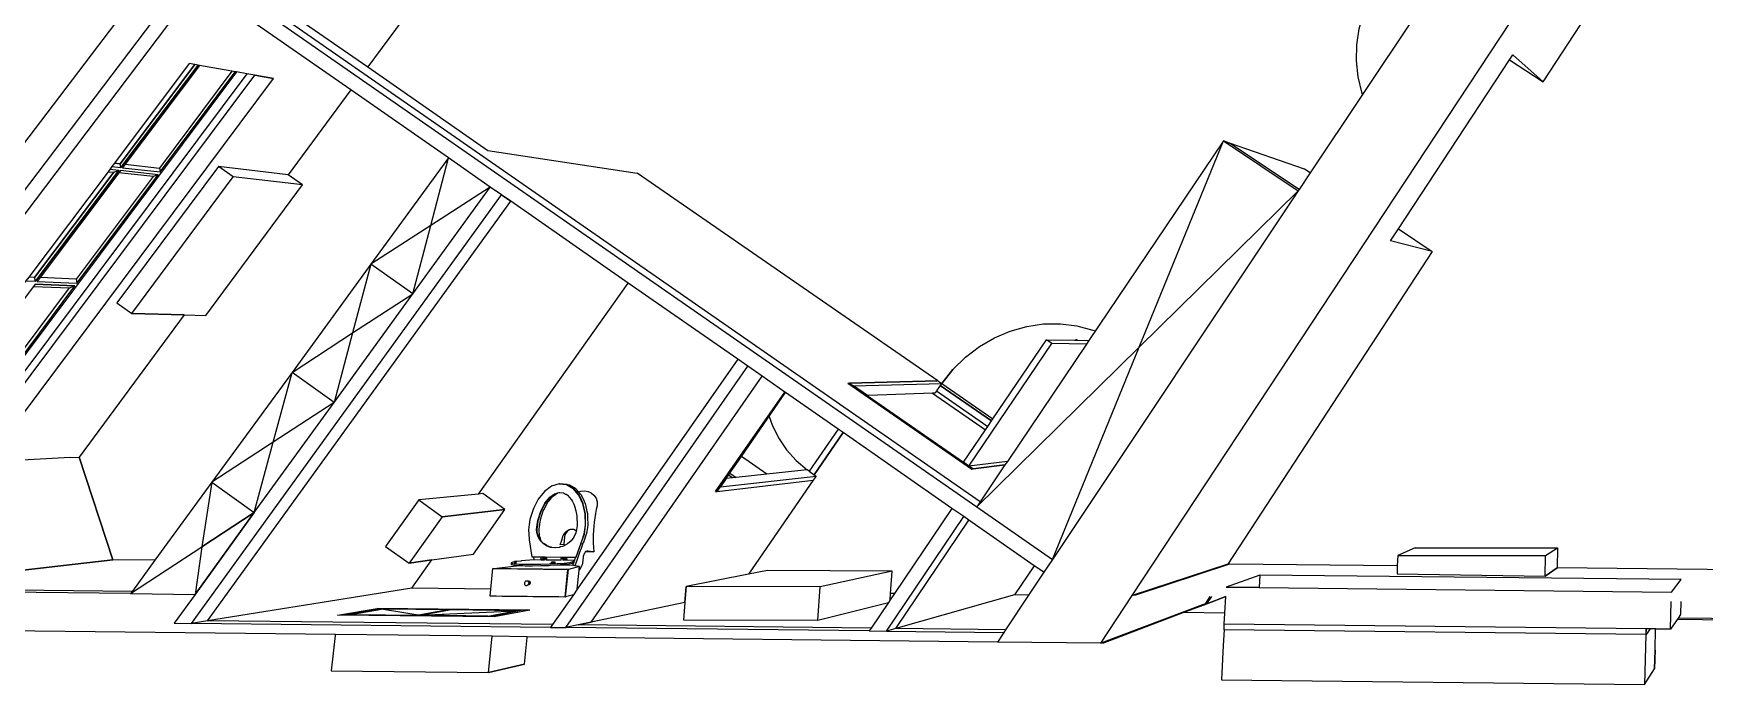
# Model space of a CAD drawing. Header units: metres. Extents: x -13.8 to 28.2, y -1.5 to 21.8.
# Drawn here: x -6.36 to 6.82, y -1.2 to 3.94 of the extents above; entities that cross this region are included whole.
import ezdxf

# ---------------------------------------------------------------- set-up
doc = ezdxf.new("R2010")
doc.units = ezdxf.units.M
for name, color, linetype in [('01_DALLE_INT-F', 7, 'CONTINUOUS'), ('02_MURS_MAISON-F', 7, 'CONTINUOUS'), ('04_MENUISERIE-F', 7, 'CONTINUOUS'), ('06_CLOISON-F', 7, 'CONTINUOUS'), ('07_DOUBLAGE-F', 7, 'CONTINUOUS'), ('08_MEUBLES___SANITAIRE-F', 7, 'CONTINUOUS'), ('LAYER0-F', 7, 'CONTINUOUS'), ('Z_02_R_0-F', 7, 'CONTINUOUS'), ('Z_03_R-1-F', 7, 'CONTINUOUS')]:
    doc.layers.add(name, color=color, linetype=linetype)

msp = doc.modelspace()

# ---------------------------------------------------------------- linework, layer by layer
at = {"layer": '01_DALLE_INT-F', "color": 7}
for points in [[(0.728, 1.101), (1.146, 0.812)], [(0.801, 1.177), (1.204, 0.899)]]:
    msp.add_lwpolyline(points, dxfattribs=at)
at = {"layer": '02_MURS_MAISON-F', "color": 7}
for points in [[(2.304, -0.496), (11.27, 13.104), (11.4, 13.301), (13.315, 16.205)], [(4.748, 4.4), (4.744, 4.394), (4.742, 4.392), (4.737, 4.384), (4.73, 4.373), (4.729, 4.371), (4.702, 4.331), (4.695, 4.321), (4.695, 4.32), (4.581, 4.149), (4.551, 4.105), (4.532, 4.076), (3.708, 2.84), (3.62, 2.708), (3.613, 2.697)], [(4.342, 2.303), (4.404, 2.398), (5.281, 3.731), (5.307, 3.77)], [(5.307, 3.77), (5.546, 3.557)], [(4.671, 2.219), (4.342, 2.303)], [(1.606, -0.313), (1.487, -0.493), (1.305, -0.766), (1.291, -0.787)], [(2.073, -0.872), (2.707, -0.631), (2.893, -0.561), (3.042, -0.504)], [(2.893, -0.561), (2.931, -0.503)], [(3.042, -0.504), (2.893, -0.561)], [(3.035, -0.635), (2.707, -0.631)], [(2.878, -0.561), (2.893, -0.561)], [(8.14, -0.692), (7.403, -0.684), (6.61, -0.675)], [(-3.982, -0.805), (-3.983, -0.811), (-4.015, -1.091)], [(-2.774, -1.105), (-2.744, -0.818)], [(-2.49, -1.039), (-2.469, -0.828), (-2.468, -0.821)], [(2.056, -0.872), (1.24, -0.863)], [(-4.015, -1.091), (-2.774, -1.105), (-2.49, -1.039)], [(-2.49, -1.039), (-2.774, -1.105)]]:
    msp.add_lwpolyline(points, dxfattribs=at)
at = {"layer": '04_MENUISERIE-F', "color": 7}
for points in [[(4.121, 3.459), (4.114, 3.476), (4.085, 3.598), (4.072, 3.724), (4.075, 3.85), (4.094, 3.976), (4.129, 4.098), (4.179, 4.215), (4.218, 4.283)], [(-5.679, 2.912), (-5.091, 3.694)], [(-5.091, 3.694), (-5.679, 2.912)], [(-5.673, 2.881), (-5.065, 3.69)], [(-5.065, 3.69), (-5.673, 2.881)], [(-5.053, 3.688), (-5.639, 2.908), (-5.66, 2.879)], [(-4.798, 3.642), (-5.37, 2.877)], [(-5.365, 2.847), (-4.773, 3.638)], [(-5.679, 2.912), (-5.724, 2.917)], [(-5.724, 2.917), (-5.679, 2.912)], [(-5.673, 2.881), (-5.679, 2.912)], [(-5.639, 2.908), (-5.37, 2.877)], [(-6.354, 2.014), (-5.73, 2.844)], [(-5.73, 2.844), (-6.354, 2.014)], [(-6.347, 1.984), (-5.69, 2.858)], [(-5.69, 2.858), (-6.347, 1.984)], [(-5.677, 2.857), (-5.69, 2.84), (-6.311, 2.013), (-6.334, 1.983)], [(-5.42, 2.811), (-6.027, 2)], [(-6.021, 1.97), (-5.381, 2.825)], [(-5.775, 2.849), (-5.73, 2.844), (-5.69, 2.858)], [(-5.69, 2.858), (-5.762, 2.866)], [(-5.745, 2.889), (-5.673, 2.881)], [(-5.69, 2.84), (-5.677, 2.857)], [(-5.381, 2.825), (-5.42, 2.811), (-5.69, 2.84)], [(-5.381, 2.825), (-5.677, 2.857)], [(-5.66, 2.879), (-5.365, 2.847)], [(-5.37, 2.877), (-5.365, 2.847)], [(-6.424, 1.987), (-6.347, 1.984)], [(-6.347, 1.984), (-6.354, 2.014)], [(-6.334, 1.983), (-6.021, 1.97)], [(-6.027, 2), (-6.021, 1.97)], [(-6.351, 1.96), (-6.363, 1.944), (-6.999, 1.097), (-7.023, 1.066)], [(-6.699, 1.103), (-6.078, 1.933), (-6.038, 1.947)], [(-6.692, 1.073), (-6.038, 1.947)], [(-6.363, 1.944), (-6.078, 1.933), (-6.038, 1.947)], [(-6.038, 1.947), (-6.351, 1.96)], [(-6.351, 1.96), (-6.038, 1.947)], [(0.801, 1.177), (0.889, 1.287), (0.988, 1.384), (1.098, 1.468), (1.217, 1.537), (1.342, 1.591), (1.472, 1.628), (1.604, 1.647), (1.737, 1.649), (1.868, 1.633), (1.994, 1.599), (2.013, 1.592)], [(0.972, 0.556), (1.146, 0.812), (1.164, 0.839), (1.193, 0.882), (1.193, 0.882), (1.204, 0.899), (1.627, 1.523)], [(1.016, 0.526), (1.671, 1.494)], [(1.627, 1.523), (1.85, 1.518), (1.868, 1.518), (1.873, 1.518), (1.962, 1.516)], [(1.944, 1.488), (1.671, 1.494), (1.627, 1.523)], [(1.85, 1.518), (1.86, 1.523), (1.866, 1.523), (1.873, 1.518)], [(1.86, 1.523), (1.868, 1.518)], [(1.866, 1.523), (1.86, 1.523)], [(0.061, 1.18), (0.072, 1.181), (0.771, 1.198)], [(0.771, 1.198), (0.072, 1.181)], [(0.889, 1.287), (0.801, 1.177)], [(-0.969, 0.326), (-0.945, 0.361), (-0.899, 0.428), (-0.88, 0.454), (-0.869, 0.47), (-0.778, 0.602), (-0.43, 1.105)], [(0.072, 1.181), (0.105, 1.158), (0.215, 1.082), (0.22, 1.077), (0.221, 1.077), (0.972, 0.556)], [(0.105, 1.158), (0.801, 1.177)], [(0.75, 1.102), (0.728, 1.101), (0.224, 1.082), (0.223, 1.082), (0.215, 1.082), (0.105, 1.158)], [(0.22, 1.077), (0.223, 1.082)], [(0.76, 1.118), (0.761, 1.118), (1.164, 0.839)], [(1.193, 0.882), (0.79, 1.161)], [(-0.559, 0.918), (-0.537, 0.852), (-0.486, 0.748), (-0.422, 0.654), (-0.346, 0.569), (-0.259, 0.496)], [(-0.017, 0.818), (-0.245, 0.486), (-0.245, 0.485)], [(-0.206, 0.457), (0.023, 0.79)], [(1.039, 0.501), (1.049, 0.503), (1.3, 0.534)], [(1.3, 0.534), (1.049, 0.503)], [(-0.983, 0.324), (-0.969, 0.326), (-0.212, 0.415)], [(-0.945, 0.361), (-0.19, 0.447)], [(-0.899, 0.428), (-0.945, 0.361)], [(-0.259, 0.496), (-0.579, 0.462), (-0.82, 0.436), (-0.85, 0.433), (-0.899, 0.428)], [(1.049, 0.503), (1.016, 0.526)], [(-3.905, -0.648), (-3.627, -0.601)], [(-2.503, -0.613), (-2.753, -0.661), (-3.905, -0.648)], [(-2.559, -0.616), (-3.067, -0.61), (-3.081, -0.61), (-3.095, -0.61), (-3.603, -0.604), (-3.845, -0.646)], [(-3.845, -0.646), (-3.326, -0.652), (-3.298, -0.652)], [(-3.627, -0.601), (-2.503, -0.613)], [(-2.503, -0.613), (-3.627, -0.601)], [(-3.603, -0.604), (-3.312, -0.652), (-2.559, -0.616)], [(-3.095, -0.61), (-3.326, -0.652)], [(-3.067, -0.61), (-3.298, -0.652)], [(-3.067, -0.61), (-3.298, -0.652)], [(-3.298, -0.652), (-2.779, -0.658), (-2.559, -0.616)], [(-2.779, -0.658), (-3.298, -0.652)], [(3.028, -0.766), (3.029, -0.737), (3.03, -0.722)], [(6.357, -0.803), (6.356, -0.803), (3.028, -0.766)], [(6.357, -0.803), (6.358, -0.759)], [(6.358, -0.759), (6.357, -0.759)], [(6.357, -0.759), (6.358, -0.759)], [(6.389, -0.76), (6.357, -0.803)], [(6.356, -0.803), (6.357, -0.803)]]:
    msp.add_lwpolyline(points, dxfattribs=at)
at = {"layer": '06_CLOISON-F', "color": 7}
for points in [[(-5.084, 4.489), (1.077, 0.203), (1.674, -0.212)], [(1.606, -0.313), (1.531, -0.261), (1.015, 0.099), (0.975, 0.127), (0.882, 0.191), (0.023, 0.79), (0.023, 0.79), (-0.017, 0.818), (-0.43, 1.105), (-0.437, 1.11), (-0.615, 1.234), (-0.728, 1.313), (-0.807, 1.368), (-1.671, 1.97), (-2.599, 2.616), (-2.672, 2.667), (-2.76, 2.728), (-3.09, 2.958), (-3.86, 3.495), (-5.061, 4.331), (-5.154, 4.396)], [(1.104, 0.243), (-4.963, 4.46)], [(-4.8, 4.422), (-3.727, 3.676), (-2.779, 3.017), (-1.602, 2.837)], [(3.024, 3.092), (1.962, 1.516), (1.944, 1.488), (1.319, 0.562), (1.3, 0.534), (1.104, 0.243), (1.077, 0.203)], [(1.674, -0.212), (2.359, 1.464), (3.024, 3.092)], [(3.024, 3.092), (3.613, 2.697)], [(3.663, 2.87), (3.071, 3.075), (3.024, 3.092)], [(3.024, 3.092), (3.071, 3.075)], [(3.62, 2.708), (3.071, 3.075)], [(-3.09, 2.958), (-3.703, 2.118), (-4.324, 1.265), (-4.956, 0.399), (-5.405, -0.217), (-5.583, -0.462), (-5.597, -0.481)], [(-3.371, 1.885), (-3.23, 2.424), (-3.09, 2.958)], [(-5.118, -0.716), (-2.672, 2.667)], [(-5.089, -0.487), (-4.622, 0.158), (-3.992, 1.028), (-3.371, 1.885), (-2.76, 2.728)], [(-2.76, 2.728), (-3.23, 2.424), (-3.703, 2.118), (-3.846, 1.576), (-3.992, 1.028), (-4.472, 0.714), (-4.956, 0.399)], [(-2.672, 2.667), (-2.599, 2.616)], [(0.771, 1.198), (-1.312, 2.637)], [(1.077, 0.203), (2.359, 1.464), (3.613, 2.697)], [(3.613, 2.697), (1.674, -0.212), (1.606, -0.313)], [(-4.991, -0.696), (-2.599, 2.616)], [(-3.371, 1.885), (-3.703, 2.118)], [(-5.597, -0.481), (-5.035, -0.112), (-4.622, 0.158), (-4.472, 0.714), (-4.324, 1.265), (-3.846, 1.576), (-3.371, 1.885)], [(-2.852, 0.304), (-1.671, 1.97)], [(-0.807, 1.368), (-2.074, -0.447), (-2.104, -0.49), (-2.269, -0.726), (-2.284, -0.748)], [(-3.992, 1.028), (-4.324, 1.265)], [(-2.165, -0.749), (-0.728, 1.313)], [(-1.965, -0.707), (-0.615, 1.234)], [(-0.983, 0.324), (-0.437, 1.11)], [(0.061, 1.18), (1.039, 0.501)], [(-4.956, 0.399), (-5.035, -0.112), (-5.089, -0.487)], [(-4.956, 0.399), (-4.622, 0.158)], [(-4.622, 0.158), (-5.089, -0.487)], [(-4.622, 0.158), (-5.035, -0.112)], [(0.882, 0.191), (0.428, -0.481), (0.395, -0.53), (0.381, -0.55), (0.244, -0.754), (0.229, -0.776)], [(0.365, -0.777), (0.975, 0.127)], [(0.439, -0.756), (1.015, 0.099)], [(-3.379, -0.439), (-3.221, -0.215)], [(-5.597, -0.481), (-5.089, -0.487)], [(-5.254, -0.715), (-5.118, -0.716)], [(-2.284, -0.748), (-2.165, -0.749)], [(0.229, -0.776), (0.365, -0.777)]]:
    msp.add_lwpolyline(points, dxfattribs=at)
at = {"layer": '07_DOUBLAGE-F', "color": 7}
for points in [[(-9.339, -0.745), (-9.24, -0.615), (-9.109, -0.442), (-2.022, 8.884), (0.731, 12.508), (6.235, 19.751), (6.36, 19.916), (6.426, 20.002)], [(-5.154, 4.396), (-8.821, -0.445)], [(-5.061, 4.331), (-7.966, 0.488)], [(-5.134, 3.702), (-5.724, 2.917), (-5.745, 2.889), (-5.762, 2.866), (-5.775, 2.849), (-6.401, 2.017), (-6.424, 1.987), (-6.441, 1.964), (-6.453, 1.948), (-7.094, 1.096), (-7.118, 1.065), (-7.135, 1.041), (-7.238, 0.905)], [(-4.471, 3.584), (-4.618, 3.61), (-4.681, 3.622), (-4.761, 3.636), (-4.773, 3.638), (-4.798, 3.642), (-5.053, 3.688), (-5.065, 3.69), (-5.091, 3.694), (-5.134, 3.702)], [(-4.761, 3.636), (-6.696, 1.051)], [(-4.681, 3.622), (-6.636, 1.007)], [(-6.561, 1.009), (-4.618, 3.61)], [(-6.451, 0.929), (-4.471, 3.584)], [(-4.618, 3.61), (-4.471, 3.584)], [(-5.597, -0.481), (-8.821, -0.445), (-9.109, -0.442)], [(-7.68, -0.438), (-5.583, -0.462)], [(-5.089, -0.487), (-5.254, -0.715)], [(-3.964, -0.651), (-3.651, -0.598)], [(-2.447, -0.611), (-2.728, -0.664), (-3.964, -0.651)], [(-3.651, -0.598), (-2.447, -0.611)], [(-2.447, -0.611), (-3.651, -0.598)], [(1.24, -0.863), (-2.468, -0.821), (-2.744, -0.818), (-3.982, -0.805), (-7.066, -0.77), (-7.112, -0.77), (-8.527, -0.754), (-9.339, -0.745)], [(-2.284, -0.748), (-5.118, -0.716)], [(-2.269, -0.726), (-4.991, -0.696)], [(0.229, -0.776), (-2.165, -0.749)], [(0.244, -0.754), (-2.066, -0.728)], [(0.365, -0.777), (1.291, -0.787)], [(1.305, -0.766), (0.439, -0.756)], [(1.291, -0.787), (1.24, -0.863)]]:
    msp.add_lwpolyline(points, dxfattribs=at)
at = {"layer": '08_MEUBLES___SANITAIRE-F', "color": 7}
for points in [[(-5.588, 1.729), (-4.787, 2.807)], [(-4.241, 2.745), (-4.787, 2.807), (-4.905, 2.89)], [(-5.707, 1.814), (-5.588, 1.729), (-5.174, 1.718), (-5.003, 1.713)], [(-5.174, 1.718), (-5.588, 1.729)], [(-6.074, 0.593), (-6.003, 0.597)], [(-0.85, 0.433), (-0.88, 0.454)], [(-0.869, 0.47), (-0.82, 0.436)], [(-2.82, 0.308), (-2.852, 0.304), (-3.324, 0.258)], [(-2.083, -0.194), (-2.043, -0.082), (-2.042, -0.08), (-2.035, -0.06), (-2.035, -0.059), (-2.018, -0.013), (-2.018, -0.012), (-2.008, 0.059), (-2.008, 0.06), (-2.01, 0.147), (-2.01, 0.149), (-2.028, 0.227), (-2.028, 0.23), (-2.057, 0.294), (-2.06, 0.299), (-2.098, 0.344), (-2.103, 0.35), (-2.144, 0.373), (-2.147, 0.375), (-2.155, 0.379), (-2.213, 0.385), (-2.217, 0.385), (-2.276, 0.367), (-2.332, 0.326), (-2.381, 0.265), (-2.42, 0.19), (-2.447, 0.104), (-2.453, 0.065), (-2.459, 0.023), (-2.454, -0.049), (-2.452, -0.057), (-2.431, -0.191)], [(-2.169, -0.099), (-2.179, -0.104), (-2.182, -0.106), (-2.189, -0.108), (-2.206, -0.113), (-2.214, -0.116), (-2.215, -0.116), (-2.216, -0.117), (-2.245, -0.119), (-2.25, -0.12), (-2.284, -0.116), (-2.316, -0.104), (-2.343, -0.086), (-2.366, -0.061), (-2.383, -0.032), (-2.393, 0.001), (-2.395, 0.026), (-2.39, 0.061), (-2.385, 0.095), (-2.362, 0.169), (-2.33, 0.232), (-2.291, 0.279), (-2.253, 0.307), (-2.217, 0.318), (-2.215, 0.318), (-2.21, 0.317), (-2.184, 0.315), (-2.183, 0.314), (-2.166, 0.305), (-2.162, 0.303), (-2.149, 0.296), (-2.147, 0.293), (-2.147, 0.293), (-2.135, 0.278), (-2.121, 0.262), (-2.118, 0.258), (-2.112, 0.245), (-2.111, 0.245), (-2.102, 0.225), (-2.099, 0.218), (-2.093, 0.203), (-2.092, 0.201), (-2.086, 0.172), (-2.078, 0.134), (-2.075, 0.057), (-2.08, 0.024), (-2.081, 0.018), (-2.082, 0.012), (-2.084, -0.002), (-2.1, -0.035), (-2.123, -0.064), (-2.151, -0.088), (-2.169, -0.099)], [(-2.215, -0.116), (-2.245, -0.119), (-2.247, -0.119), (-2.275, -0.116), (-2.28, -0.115), (-2.281, -0.115), (-2.282, -0.115), (-2.312, -0.104), (-2.315, -0.102), (-2.336, -0.087), (-2.339, -0.085), (-2.352, -0.072), (-2.362, -0.061), (-2.363, -0.06), (-2.366, -0.054), (-2.378, -0.034), (-2.379, -0.031), (-2.389, 0.002), (-2.391, 0.026), (-2.391, 0.027), (-2.386, 0.061), (-2.386, 0.061), (-2.381, 0.095), (-2.381, 0.096), (-2.358, 0.169), (-2.357, 0.171), (-2.326, 0.232), (-2.323, 0.235), (-2.288, 0.279), (-2.282, 0.283), (-2.249, 0.307), (-2.231, 0.313), (-2.215, 0.318)], [(-2.363, -0.06), (-2.365, -0.054), (-2.37, -0.034), (-2.371, -0.033), (-2.371, -0.03), (-2.375, 0.028), (-2.375, 0.03), (-2.37, 0.063), (-2.369, 0.068), (-2.365, 0.098), (-2.363, 0.105), (-2.342, 0.172), (-2.336, 0.184), (-2.309, 0.237), (-2.299, 0.249), (-2.296, 0.252), (-2.27, 0.285), (-2.246, 0.302), (-2.231, 0.313)], [(-2.217, 0.385), (-2.159, 0.379), (-2.106, 0.349), (-2.063, 0.298), (-2.032, 0.23), (-2.014, 0.149), (-2.011, 0.06), (-2.022, -0.013), (-2.039, -0.061), (-2.046, -0.082), (-2.086, -0.194)], [(-2.029, -0.083), (-2.023, -0.074), (-2.021, -0.069), (-2.017, -0.058), (-2.005, -0.024), (-1.998, -0.005), (-1.996, 0.009), (-1.991, 0.042), (-1.988, 0.063), (-1.989, 0.075), (-1.99, 0.106), (-1.99, 0.137), (-1.991, 0.148), (-1.995, 0.166), (-2.001, 0.192), (-2.006, 0.219), (-2.008, 0.224), (-2.017, 0.245), (-2.028, 0.269), (-2.037, 0.288), (-2.038, 0.291), (-2.039, 0.292), (-2.051, 0.306), (-2.06, 0.316), (-2.064, 0.321), (-2.08, 0.34), (-2.086, 0.345), (-2.136, 0.374), (-2.147, 0.375)], [(-2.063, 0.298), (-2.106, 0.349)], [(-2.064, 0.321), (-2.046, 0.327)], [(-3.324, 0.258), (-3.586, -0.109)], [(-3.324, 0.258), (-3.14, 0.126), (-2.644, 0.182)], [(-2.644, 0.182), (-3.14, 0.126)], [(-3.14, 0.126), (-3.401, -0.241)], [(-2.082, 0.012), (-2.083, 0.015), (-2.087, 0.018), (-2.1, 0.024), (-2.115, 0.026), (-2.126, 0.025), (-2.131, 0.024), (-2.145, 0.019), (-2.15, 0.015), (-2.161, 0.009), (-2.172, -0.002), (-2.175, -0.005), (-2.185, -0.02), (-2.188, -0.028), (-2.189, -0.03), (-2.191, -0.036), (-2.199, -0.063), (-2.201, -0.071), (-2.208, -0.09), (-2.21, -0.094)], [(-2.126, 0.025), (-2.141, 0.019), (-2.153, 0.009), (-2.164, -0.003), (-2.172, -0.018), (-2.175, -0.034), (-2.181, -0.09)], [(-2.081, 0.018), (-2.082, 0.019)], [(-2.082, 0.019), (-2.082, 0.019)], [(-2.081, 0.018), (-2.082, 0.019)], [(-3.586, -0.109), (-3.401, -0.241), (-3.221, -0.215), (-2.892, -0.169)], [(-2.379, -0.031), (-2.379, -0.031)], [(-2.37, -0.034), (-2.365, -0.054)], [(-2.366, -0.054), (-2.363, -0.06)], [(-2.21, -0.094), (-2.181, -0.09)], [(-2.181, -0.09), (-2.173, -0.096), (-2.169, -0.099)], [(-2.179, -0.104), (-2.169, -0.099)], [(-2.027, -0.078), (-2.029, -0.083), (-2.032, -0.092), (-2.044, -0.124), (-2.055, -0.157), (-2.067, -0.188), (-2.078, -0.219), (-2.09, -0.255), (-2.093, -0.262)], [(-2.032, -0.092), (-2.029, -0.083)], [(-2.021, -0.069), (-2.023, -0.074)], [(-3.221, -0.215), (-3.401, -0.241)], [(-2.739, -0.284), (-2.732, -0.283), (-2.553, -0.262), (-2.502, -0.26)], [(-2.595, -0.237), (-2.596, -0.248), (-2.593, -0.252), (-2.572, -0.256), (-2.536, -0.259), (-2.502, -0.26), (-2.486, -0.261), (-2.427, -0.261), (-2.362, -0.26), (-2.296, -0.258), (-2.288, -0.257), (-2.233, -0.255), (-2.179, -0.25), (-2.137, -0.245), (-2.115, -0.241), (-2.111, -0.239), (-2.109, -0.237), (-2.099, -0.231), (-2.097, -0.23)], [(-2.332, -0.216), (-2.339, -0.216), (-2.356, -0.216), (-2.413, -0.215), (-2.417, -0.215), (-2.513, -0.223), (-2.519, -0.224), (-2.556, -0.228), (-2.56, -0.228), (-2.569, -0.23), (-2.57, -0.23), (-2.582, -0.232), (-2.595, -0.237)], [(-2.595, -0.237), (-2.592, -0.242), (-2.571, -0.245), (-2.534, -0.248), (-2.485, -0.25), (-2.425, -0.25), (-2.36, -0.249), (-2.295, -0.247), (-2.232, -0.244), (-2.178, -0.24), (-2.135, -0.235), (-2.114, -0.231), (-2.11, -0.228), (-2.108, -0.227), (-2.096, -0.219)], [(-2.569, -0.229), (-2.57, -0.23), (-2.57, -0.23), (-2.571, -0.241)], [(-2.571, -0.241), (-2.571, -0.24)], [(-2.571, -0.241), (-2.571, -0.241)], [(-2.57, -0.23), (-2.569, -0.23), (-2.568, -0.23)], [(-2.556, -0.229), (-2.556, -0.228), (-2.558, -0.228), (-2.559, -0.228), (-2.564, -0.228), (-2.566, -0.228), (-2.568, -0.228), (-2.569, -0.229), (-2.569, -0.229)], [(-2.566, -0.239), (-2.568, -0.239), (-2.569, -0.239)], [(-2.569, -0.241), (-2.568, -0.241), (-2.566, -0.241)], [(-2.565, -0.23), (-2.563, -0.23)], [(-2.561, -0.239), (-2.564, -0.239)], [(-2.564, -0.241), (-2.562, -0.241), (-2.561, -0.241)], [(-2.56, -0.23), (-2.558, -0.23), (-2.557, -0.23)], [(-2.557, -0.239), (-2.558, -0.239), (-2.558, -0.239)], [(-2.558, -0.239), (-2.558, -0.239)], [(-2.558, -0.241), (-2.557, -0.241), (-2.557, -0.241)], [(-2.557, -0.239), (-2.556, -0.229)], [(-2.556, -0.228), (-2.556, -0.229)], [(-2.556, -0.229), (-2.556, -0.23)], [(-2.431, -0.191), (-2.417, -0.191), (-2.342, -0.192), (-2.33, -0.192), (-2.328, -0.192), (-2.185, -0.193), (-2.171, -0.193), (-2.086, -0.194), (-2.086, -0.194)], [(-2.413, -0.215), (-2.417, -0.191)], [(-2.342, -0.193), (-2.358, -0.193), (-2.358, -0.193), (-2.359, -0.194), (-2.359, -0.195), (-2.36, -0.197), (-2.36, -0.199), (-2.361, -0.201), (-2.361, -0.204), (-2.36, -0.206), (-2.356, -0.216)], [(-2.36, -0.206), (-2.345, -0.206)], [(-2.356, -0.216), (-2.36, -0.206)], [(-2.342, -0.192), (-2.342, -0.193), (-2.342, -0.194), (-2.343, -0.194), (-2.344, -0.196), (-2.344, -0.197), (-2.344, -0.199), (-2.345, -0.201), (-2.345, -0.203), (-2.345, -0.205), (-2.345, -0.206), (-2.34, -0.216)], [(-2.344, -0.198), (-2.343, -0.197), (-2.343, -0.196), (-2.343, -0.196)], [(-2.344, -0.203), (-2.344, -0.201), (-2.344, -0.2)], [(-2.331, -0.206), (-2.34, -0.206), (-2.343, -0.206), (-2.343, -0.206), (-2.344, -0.205), (-2.344, -0.204)], [(-2.344, -0.205), (-2.343, -0.206)], [(-2.343, -0.196), (-2.34, -0.196), (-2.33, -0.196)], [(-2.34, -0.198), (-2.34, -0.196)], [(-2.34, -0.2), (-2.34, -0.203)], [(-2.34, -0.205), (-2.34, -0.206), (-2.339, -0.216)], [(-2.33, -0.192), (-2.33, -0.196), (-2.331, -0.196), (-2.331, -0.197), (-2.331, -0.198), (-2.332, -0.2), (-2.332, -0.201), (-2.332, -0.204), (-2.332, -0.205), (-2.331, -0.205), (-2.331, -0.206), (-2.33, -0.206), (-2.318, -0.206)], [(-2.332, -0.217), (-2.332, -0.216), (-2.331, -0.206), (-2.331, -0.206)], [(-2.331, -0.196), (-2.33, -0.196)], [(-2.33, -0.196), (-2.33, -0.195), (-2.329, -0.195), (-2.317, -0.196), (-2.316, -0.196), (-2.316, -0.196), (-2.316, -0.197), (-2.315, -0.198), (-2.315, -0.2), (-2.316, -0.202), (-2.316, -0.203), (-2.317, -0.206), (-2.318, -0.216), (-2.318, -0.217)], [(-2.33, -0.196), (-2.33, -0.196)], [(-2.33, -0.196), (-2.33, -0.196)], [(-2.33, -0.206), (-2.33, -0.205)], [(-2.33, -0.206), (-2.33, -0.205), (-2.33, -0.205), (-2.329, -0.205)], [(-2.33, -0.205), (-2.33, -0.205)], [(-2.33, -0.206), (-2.33, -0.206)], [(-2.328, -0.192), (-2.329, -0.195), (-2.329, -0.196), (-2.328, -0.196), (-2.328, -0.197), (-2.328, -0.197)], [(-2.328, -0.197), (-2.328, -0.197)], [(-2.328, -0.2), (-2.328, -0.2), (-2.328, -0.202), (-2.328, -0.202)], [(-2.328, -0.202), (-2.328, -0.2)], [(-2.319, -0.217), (-2.318, -0.206), (-2.319, -0.205), (-2.319, -0.205), (-2.319, -0.204), (-2.319, -0.201), (-2.319, -0.2), (-2.319, -0.198), (-2.318, -0.197), (-2.318, -0.196), (-2.317, -0.196), (-2.317, -0.196)], [(-2.319, -0.201), (-2.319, -0.202)], [(-2.2, -0.218), (-2.318, -0.216)], [(-2.278, -0.233), (-2.278, -0.233), (-2.279, -0.244)], [(-2.279, -0.244), (-2.278, -0.233)], [(-2.279, -0.244), (-2.279, -0.244), (-2.278, -0.244)], [(-2.247, -0.232), (-2.247, -0.232), (-2.248, -0.232), (-2.257, -0.232), (-2.259, -0.232), (-2.276, -0.233), (-2.278, -0.233)], [(-2.278, -0.244), (-2.278, -0.244)], [(-2.277, -0.233), (-2.276, -0.234)], [(-2.277, -0.244), (-2.273, -0.244)], [(-2.277, -0.244), (-2.275, -0.244), (-2.274, -0.245)], [(-2.272, -0.234), (-2.269, -0.234)], [(-2.27, -0.243), (-2.267, -0.243)], [(-2.27, -0.244), (-2.267, -0.244)], [(-2.248, -0.232), (-2.266, -0.233)], [(-2.249, -0.243), (-2.248, -0.243), (-2.248, -0.243)], [(-2.249, -0.243), (-2.248, -0.243)], [(-2.248, -0.243), (-2.248, -0.243), (-2.247, -0.232)], [(-2.187, -0.207), (-2.199, -0.207), (-2.199, -0.207), (-2.2, -0.206), (-2.2, -0.205), (-2.2, -0.204), (-2.2, -0.202), (-2.2, -0.201), (-2.199, -0.2), (-2.199, -0.199), (-2.199, -0.198), (-2.198, -0.197), (-2.198, -0.197), (-2.197, -0.197)], [(-2.2, -0.218), (-2.2, -0.218), (-2.199, -0.207)], [(-2.185, -0.197), (-2.198, -0.197)], [(-2.198, -0.207), (-2.198, -0.207), (-2.197, -0.206)], [(-2.198, -0.207), (-2.198, -0.207)], [(-2.197, -0.197), (-2.197, -0.197), (-2.196, -0.198), (-2.196, -0.199)], [(-2.196, -0.201), (-2.196, -0.203), (-2.197, -0.204)], [(-2.197, -0.204), (-2.196, -0.203)], [(-2.187, -0.208), (-2.187, -0.207), (-2.187, -0.207), (-2.187, -0.206), (-2.187, -0.205), (-2.188, -0.204), (-2.187, -0.203), (-2.187, -0.201), (-2.187, -0.2), (-2.187, -0.199), (-2.186, -0.198), (-2.185, -0.197), (-2.184, -0.197), (-2.174, -0.198)], [(-2.187, -0.207), (-2.188, -0.218)], [(-2.172, -0.205), (-2.172, -0.206), (-2.172, -0.207), (-2.173, -0.208), (-2.173, -0.208), (-2.175, -0.208), (-2.185, -0.208), (-2.187, -0.208)], [(-2.184, -0.205), (-2.184, -0.206), (-2.185, -0.207), (-2.185, -0.207), (-2.185, -0.208), (-2.187, -0.218), (-2.187, -0.218)], [(-2.187, -0.207), (-2.187, -0.207)], [(-2.096, -0.219), (-2.153, -0.218), (-2.17, -0.218), (-2.187, -0.218)], [(-2.185, -0.207), (-2.186, -0.208)], [(-2.185, -0.193), (-2.185, -0.197), (-2.185, -0.197)], [(-2.185, -0.208), (-2.185, -0.207)], [(-2.184, -0.199), (-2.184, -0.198), (-2.184, -0.197)], [(-2.184, -0.197), (-2.184, -0.197)], [(-2.184, -0.197), (-2.184, -0.197)], [(-2.184, -0.2), (-2.183, -0.2), (-2.184, -0.202), (-2.184, -0.203), (-2.184, -0.204)], [(-2.184, -0.204), (-2.184, -0.203)], [(-2.172, -0.195), (-2.173, -0.195), (-2.173, -0.196), (-2.174, -0.197), (-2.174, -0.198), (-2.174, -0.199), (-2.174, -0.199), (-2.175, -0.2), (-2.175, -0.201), (-2.175, -0.203), (-2.175, -0.207), (-2.175, -0.208), (-2.175, -0.208), (-2.17, -0.218)], [(-2.175, -0.205), (-2.175, -0.205)], [(-2.175, -0.208), (-2.159, -0.208)], [(-2.174, -0.2), (-2.174, -0.199)], [(-2.173, -0.193), (-2.173, -0.195), (-2.173, -0.197)], [(-2.171, -0.193), (-2.172, -0.195), (-2.172, -0.197)], [(-2.153, -0.218), (-2.155, -0.197), (-2.155, -0.196), (-2.156, -0.195), (-2.156, -0.195), (-2.172, -0.195), (-2.172, -0.195)], [(-2.172, -0.195), (-2.156, -0.195)], [(-2.172, -0.197), (-2.172, -0.198)], [(-2.171, -0.199), (-2.171, -0.203)], [(-2.156, -0.195), (-2.157, -0.196), (-2.157, -0.196), (-2.158, -0.198), (-2.159, -0.199), (-2.159, -0.201), (-2.159, -0.203), (-2.159, -0.205), (-2.159, -0.207), (-2.159, -0.208), (-2.155, -0.218)], [(-2.109, -0.259), (-2.099, -0.231)], [(-2.056, -0.268), (-2.093, -0.262), (-2.109, -0.259)], [(-2.109, -0.259), (-2.109, -0.259)], [(-2.097, -0.224), (-2.086, -0.194)], [(-2.097, -0.23), (-2.097, -0.224), (-2.096, -0.219)], [(-2.096, -0.219), (-2.097, -0.224)], [(-2.086, -0.194), (-2.083, -0.194)], [(-2.083, -0.194), (-2.086, -0.194)], [(-2.011, -0.154), (-2.015, -0.158), (-2.018, -0.164), (-2.021, -0.17), (-2.023, -0.177), (-2.026, -0.184), (-2.026, -0.186), (-2.028, -0.193), (-2.029, -0.217), (-2.029, -0.218), (-2.033, -0.242), (-2.036, -0.254), (-2.041, -0.265), (-2.053, -0.288), (-2.053, -0.29), (-2.059, -0.297)], [(-2.018, -0.164), (-2.015, -0.158)], [(-2.011, -0.154), (-2.009, -0.152), (-2.008, -0.15), (-2.004, -0.147), (-2, -0.145), (-1.996, -0.143), (-1.995, -0.143), (-1.992, -0.143), (-1.988, -0.143), (-1.957, -0.15), (-1.943, -0.152)], [(-2.762, -0.501), (-2.756, -0.446), (-2.739, -0.284)], [(-2.056, -0.268), (-2.144, -0.29), (-2.148, -0.291), (-2.198, -0.29), (-2.249, -0.29), (-2.299, -0.29), (-2.349, -0.289), (-2.399, -0.289), (-2.448, -0.288), (-2.497, -0.288), (-2.546, -0.287), (-2.595, -0.286), (-2.643, -0.285), (-2.691, -0.285), (-2.739, -0.284)], [(-2.732, -0.283), (-2.144, -0.29)], [(-2.465, -0.384), (-2.465, -0.383), (-2.467, -0.382), (-2.472, -0.382), (-2.476, -0.382), (-2.481, -0.384), (-2.484, -0.387), (-2.487, -0.39), (-2.49, -0.395), (-2.491, -0.399), (-2.491, -0.404), (-2.49, -0.408), (-2.487, -0.412), (-2.484, -0.415), (-2.48, -0.417), (-2.476, -0.417), (-2.471, -0.417), (-2.467, -0.415), (-2.463, -0.412), (-2.463, -0.412), (-2.463, -0.412), (-2.46, -0.408), (-2.458, -0.406), (-2.456, -0.405), (-2.456, -0.404), (-2.454, -0.403), (-2.454, -0.402), (-2.453, -0.4), (-2.453, -0.4), (-2.453, -0.398), (-2.453, -0.395), (-2.453, -0.393), (-2.453, -0.392), (-2.454, -0.391), (-2.455, -0.39), (-2.456, -0.389), (-2.457, -0.389), (-2.458, -0.388), (-2.46, -0.386), (-2.464, -0.384), (-2.465, -0.384)], [(-2.465, -0.383), (-2.463, -0.383), (-2.462, -0.382), (-2.458, -0.382), (-2.458, -0.382), (-2.454, -0.382), (-2.451, -0.384), (-2.448, -0.386), (-2.446, -0.39), (-2.445, -0.393), (-2.445, -0.397), (-2.446, -0.401), (-2.447, -0.405), (-2.45, -0.408), (-2.453, -0.41), (-2.457, -0.412), (-2.458, -0.412), (-2.458, -0.412)], [(-2.465, -0.384), (-2.462, -0.382)], [(-2.465, -0.383), (-2.465, -0.384)], [(-2.464, -0.384), (-2.46, -0.387), (-2.458, -0.391), (-2.457, -0.395), (-2.457, -0.4), (-2.458, -0.404), (-2.458, -0.405), (-2.46, -0.409), (-2.463, -0.412)], [(-2.455, -0.383), (-2.459, -0.382)], [(-2.455, -0.392), (-2.454, -0.393), (-2.454, -0.395), (-2.454, -0.398)], [(-2.453, -0.395), (-2.453, -0.395)], [(-2.446, -0.397), (-2.446, -0.393), (-2.447, -0.39), (-2.449, -0.387), (-2.452, -0.384)], [(-2.447, -0.39), (-2.446, -0.393)], [(-2.169, -0.508), (-2.148, -0.291)], [(-2.166, -0.507), (-2.144, -0.29)], [(-2.148, -0.291), (-2.144, -0.29)], [(-2.074, -0.447), (-2.059, -0.297), (-2.058, -0.29), (-2.056, -0.268)], [(0.411, -0.303), (-0.573, -0.299), (-0.722, -0.328), (-1.214, -0.424)], [(0.411, -0.303), (-0.157, -0.428), (-1.214, -0.424)], [(0.395, -0.53), (0.398, -0.481), (0.411, -0.303)], [(-2.104, -0.49), (-2.166, -0.507), (-2.169, -0.508), (-2.22, -0.507), (-2.27, -0.507), (-2.321, -0.507), (-2.371, -0.506), (-2.421, -0.506), (-2.47, -0.505), (-2.519, -0.505), (-2.569, -0.504), (-2.617, -0.503), (-2.666, -0.503), (-2.714, -0.502), (-2.762, -0.501)], [(-2.463, -0.412), (-2.462, -0.412), (-2.461, -0.412)], [(-2.461, -0.412), (-2.463, -0.412)], [(-2.463, -0.412), (-2.461, -0.412)], [(-2.462, -0.412), (-2.461, -0.412)], [(-2.457, -0.412), (-2.458, -0.412), (-2.461, -0.412)], [(-2.458, -0.405), (-2.458, -0.404)], [(-2.455, -0.41), (-2.458, -0.412)], [(-2.454, -0.4), (-2.455, -0.402), (-2.457, -0.403)], [(-2.451, -0.408), (-2.449, -0.405), (-2.447, -0.401)], [(-2.169, -0.508), (-2.166, -0.507)], [(-1.214, -0.424), (-1.225, -0.552), (-1.236, -0.688)], [(-1.225, -0.552), (-1.214, -0.424)], [(-0.176, -0.691), (-0.157, -0.428)], [(-1.236, -0.688), (-0.176, -0.691), (0.381, -0.55)]]:
    msp.add_lwpolyline(points, dxfattribs=at)
at = {"layer": 'LAYER0-F', "color": 7}
for points in [[(5.546, 3.557), (8.157, 7.55), (8.18, 8.356), (8.229, 8.431)], [(-2.793, 4.939), (-3.727, 3.676)], [(5.281, 3.731), (5.546, 3.557)], [(-3.86, 3.495), (-4.355, 2.825)], [(-4.905, 2.89), (-5.707, 1.814)], [(-4.241, 2.745), (-4.355, 2.825), (-4.905, 2.89)], [(-1.312, 2.637), (-1.602, 2.837)], [(3.708, 2.84), (3.663, 2.87)], [(-5.003, 1.713), (-4.241, 2.745)], [(4.404, 2.398), (4.671, 2.219)], [(4.671, 2.219), (3.057, -0.248)], [(-6.354, 2.014), (-6.401, 2.017)], [(-6.027, 2), (-6.311, 2.013)], [(-5.174, 1.718), (-6.003, 0.597)], [(0.771, 1.198), (0.801, 1.177)], [(0.224, 1.082), (0.221, 1.077)], [(0.761, 1.118), (0.75, 1.102)], [(0.801, 1.177), (0.79, 1.161), (0.79, 1.161), (0.76, 1.118)], [(0.79, 1.161), (0.79, 1.161)], [(0.79, 1.161), (1.193, 0.882)], [(1.193, 0.882), (0.79, 1.161)], [(0.023, 0.79), (-0.205, 0.457)], [(-6.074, 0.593), (-7.966, 0.488)], [(-6.003, 0.597), (-5.738, -0.214)], [(-5.738, -0.214), (-6.003, 0.597)], [(-0.579, 0.462), (-0.778, 0.602)], [(1.319, 0.562), (1.016, 0.526), (0.972, 0.556)], [(-0.19, 0.447), (-0.212, 0.415), (-0.722, -0.328)], [(-0.245, 0.486), (-0.259, 0.496)], [(-0.245, 0.485), (-0.206, 0.457), (-0.205, 0.457), (-0.19, 0.447)], [(-2.644, 0.182), (-2.82, 0.308)], [(-2.046, 0.327), (-2.017, 0.33), (-1.989, 0.326), (-1.963, 0.314), (-1.942, 0.296), (-1.926, 0.272), (-1.918, 0.243), (-1.917, 0.213), (-1.924, 0.183), (-1.93, 0.15), (-1.936, 0.117), (-1.941, 0.084), (-1.944, 0.051), (-1.947, 0.017), (-1.948, -0.016), (-1.949, -0.05), (-1.948, -0.083), (-1.946, -0.116), (-1.944, -0.149), (-1.943, -0.152)], [(-2.892, -0.169), (-2.644, 0.182)], [(4.537, -0.119), (5.658, -0.12)], [(5.658, -0.12), (5.655, -0.277)], [(-5.405, -0.217), (-5.738, -0.214), (-7.68, -0.438), (-8.231, -0.432)], [(-7.68, -0.438), (-5.738, -0.214)], [(-2.569, -0.241), (-2.571, -0.241)], [(-2.571, -0.241), (-2.57, -0.241)], [(-2.564, -0.241), (-2.566, -0.241)], [(-2.558, -0.241), (-2.561, -0.241)], [(-2.557, -0.239), (-2.557, -0.241)], [(-2.344, -0.198), (-2.344, -0.2)], [(-2.344, -0.203), (-2.344, -0.204)], [(-2.342, -0.194), (-2.343, -0.196)], [(-2.109, -0.259), (-2.288, -0.257)], [(-2.278, -0.244), (-2.279, -0.244)], [(-2.277, -0.244), (-2.278, -0.244)], [(-2.27, -0.244), (-2.272, -0.244), (-2.274, -0.245)], [(-2.249, -0.243), (-2.267, -0.244)], [(-1.943, -0.152), (-2.009, -0.152)], [(1.531, -0.261), (1.376, -0.491)], [(4.395, -0.263), (3.071, -0.248), (3.057, -0.248), (2.304, -0.496)], [(2.304, -0.496), (3.057, -0.248)], [(7.077, -0.293), (5.655, -0.277), (5.562, -0.343)], [(5.562, -0.343), (5.655, -0.277)], [(-2.756, -0.446), (-3.379, -0.439), (-4.991, -0.696), (-5.118, -0.716)], [(1.487, -0.493), (1.376, -0.491), (0.439, -0.756), (0.365, -0.777)], [(0.428, -0.481), (0.398, -0.481)], [(2.916, -0.503), (2.878, -0.561), (2.056, -0.872)], [(-1.225, -0.552), (-1.965, -0.707), (-2.066, -0.728), (-2.165, -0.749)], [(2.056, -0.872), (2.878, -0.561)], [(-2.066, -0.728), (-1.965, -0.707)], [(6.357, -0.759), (3.03, -0.722)]]:
    msp.add_lwpolyline(points, dxfattribs=at)
at = {"layer": 'Z_02_R_0-F', "color": 7}
for points in [[(4.537, -0.119), (4.399, -0.179)], [(4.399, -0.179), (5.565, -0.18), (5.658, -0.12)], [(3.071, -0.248), (2.321, -0.496)], [(4.399, -0.179), (4.395, -0.263), (4.393, -0.324)], [(5.562, -0.343), (5.565, -0.18)], [(6.634, -0.371), (3.31, -0.335), (3.046, -0.431)], [(3.31, -0.335), (3.305, -0.434)], [(4.393, -0.324), (5.562, -0.343)], [(6.558, -0.47), (6.634, -0.371)], [(2.056, -0.872), (2.304, -0.496)], [(3.03, -0.722), (3.035, -0.635), (3.042, -0.504)], [(3.046, -0.431), (3.305, -0.434), (6.558, -0.47)], [(3.305, -0.434), (3.046, -0.431)], [(6.551, -0.761), (6.556, -0.543)], [(6.631, -0.544), (6.628, -0.647), (6.61, -0.675), (6.551, -0.761)], [(3.028, -0.766), (3.021, -0.89), (3.007, -1.162)], [(6.357, -0.759), (6.356, -0.803), (6.346, -1.199)], [(6.346, -1.199), (6.424, -1.076), (6.428, -0.928), (6.432, -0.76)], [(6.551, -0.761), (6.432, -0.76), (6.389, -0.76), (6.358, -0.759)], [(6.432, -0.76), (6.551, -0.761)], [(6.428, -0.928), (6.424, -1.076)], [(3.007, -1.162), (6.346, -1.199)]]:
    msp.add_lwpolyline(points, dxfattribs=at)
at = {"layer": 'Z_03_R-1-F', "color": 7}
msp.add_lwpolyline([(6.604, -0.682), (8.984, -0.715)], dxfattribs=at)

doc.saveas('drawing.dxf')
